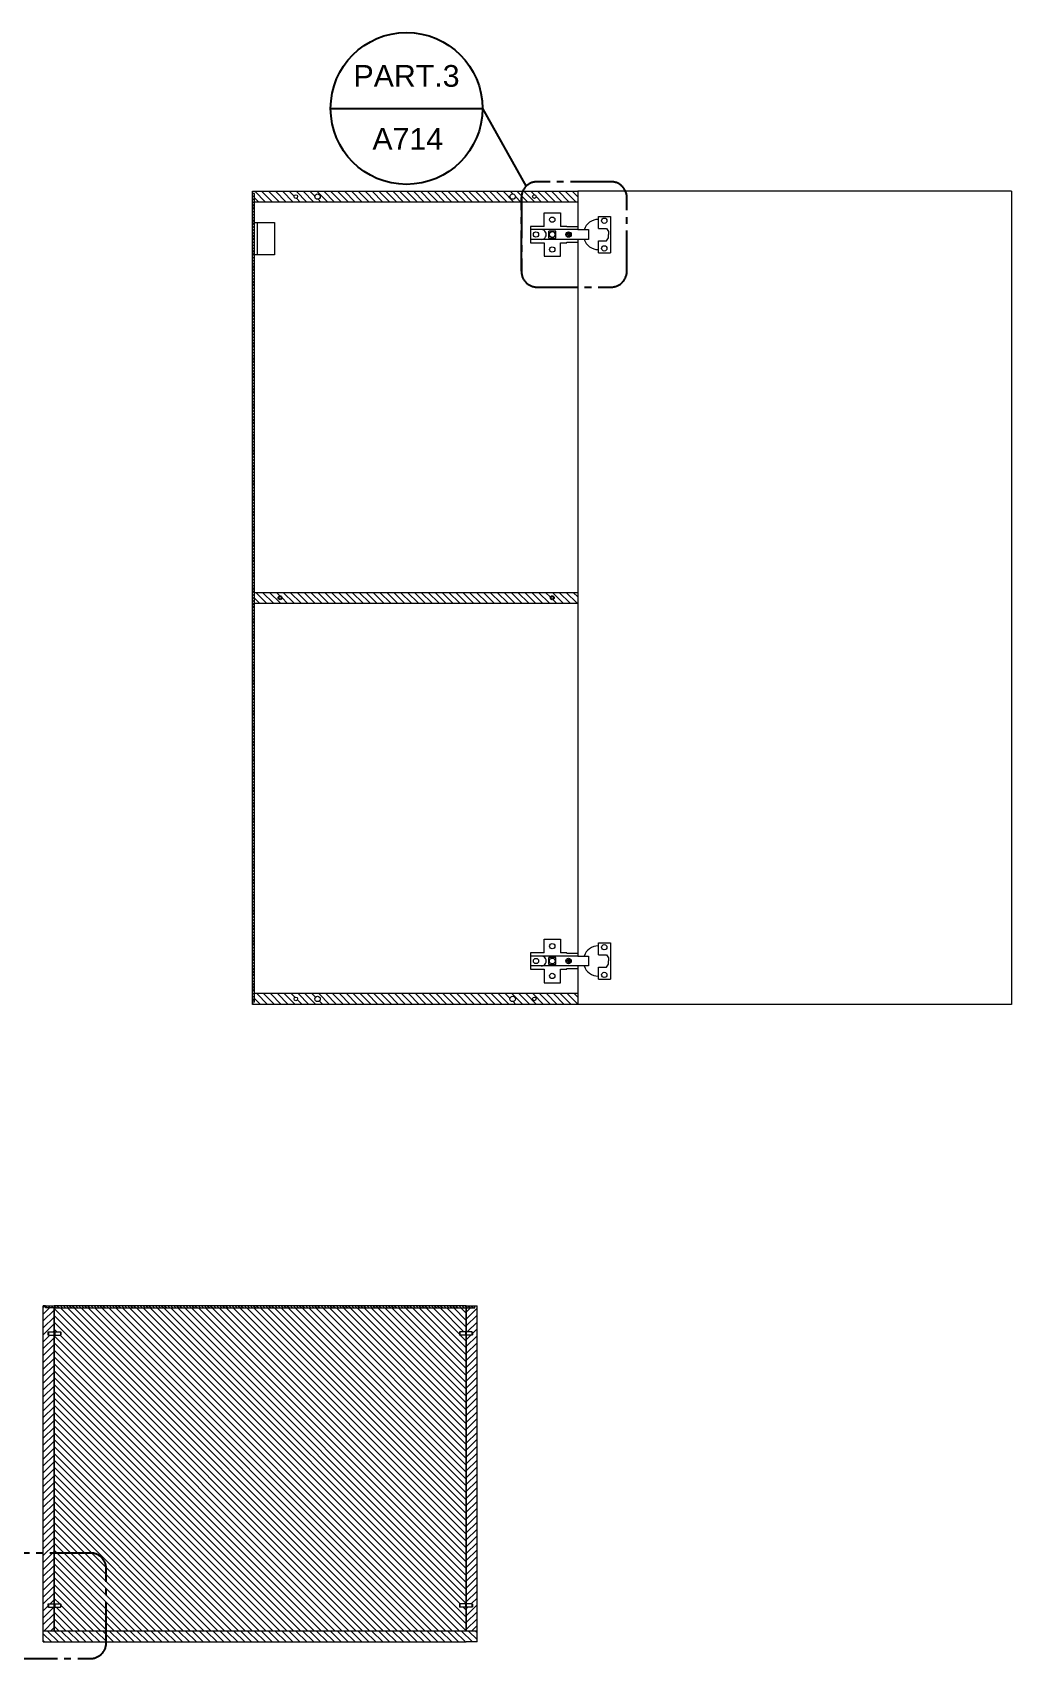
# Model space of a CAD drawing. Header units: centimetres. Extents: x 1192 to 1857, y 27 to 560.
# Drawn here: x 1323.2 to 1413.5, y 136.8 to 286.7 of the extents above; entities that cross this region are included whole.
import ezdxf
from ezdxf.enums import TextEntityAlignment as Align

# ---------------------------------------------------------------- set-up
doc = ezdxf.new("R2010")
doc.units = ezdxf.units.CM
doc.header["$MEASUREMENT"] = 0
doc.linetypes.add('ACAD_ISO04W100', pattern=[30, 24, -3, 0, -3])
doc.linetypes.add('CENTER2', pattern=[1.125, 0.75, -0.125, 0.125, -0.125])
doc.layers.add('A-SECT A-MCUT', color=7, linetype='Continuous', lineweight=35)
doc.layers.add('assi', color=4, linetype='ACAD_ISO04W100')
doc.layers.add('viti', color=6, linetype='Continuous')
doc.styles.add('ARIAL', font='arial.ttf')

msp = doc.modelspace()

# ---------------------------------------------------------------- hatches: boundary and pattern name
at = {"layer": 'assi'}
h = msp.add_hatch(dxfattribs=at)
h.set_pattern_fill('ANSI31', color=256, scale=3.6, angle=90)
h.paths.add_polyline_path([(1373.51, 235.09), (1343.71, 235.09), (1343.71, 234.09), (1373.51, 234.09)])
h.paths.add_polyline_path([(1345.88, 234.59, -1), (1346.24, 234.59, -1)], flags=16)
h.paths.add_polyline_path([(1345.94, 234.59, -1), (1346.18, 234.59, -1)], flags=0)
h.paths.add_polyline_path([(1371.34, 234.59, -1), (1370.98, 234.59, -1)], flags=16)
h.paths.add_polyline_path([(1371.28, 234.59, -1), (1371.04, 234.59, -1)], flags=0)
h.paths.add_polyline_path([(1373.51, 272.09), (1343.51, 272.09), (1343.51, 271.89), (1343.71, 271.89), (1343.71, 271.09), (1373.51, 271.09)])
h.paths.add_polyline_path([(1349.26, 271.59, -1), (1349.76, 271.59, -1)], flags=16)
h.paths.add_polyline_path([(1347.35, 271.59, -1), (1347.68, 271.59, -1)], flags=16)
h.paths.add_polyline_path([(1367.76, 271.59, -1), (1367.26, 271.59, -1)], flags=16)
h.paths.add_polyline_path([(1369.68, 271.59, -1), (1369.35, 271.59, -1)], flags=16)
h.paths.add_polyline_path([(1373.51, 198.09), (1343.71, 198.09), (1343.71, 197.29), (1343.51, 197.29), (1343.51, 197.09), (1373.51, 197.09)])
h.paths.add_polyline_path([(1367.76, 197.59, -1), (1367.26, 197.59, -1)], flags=16)
h.paths.add_polyline_path([(1349.26, 197.59, -1), (1349.76, 197.59, -1)], flags=16)
h.paths.add_polyline_path([(1369.68, 197.59, -1), (1369.35, 197.59, -1)], flags=16)
h.paths.add_polyline_path([(1347.35, 197.59, -1), (1347.68, 197.59, -1)], flags=16)
h = msp.add_hatch(dxfattribs=at)
h.set_pattern_fill('ANSI31', color=256, scale=1.6)
h.paths.add_polyline_path([(1343.71, 271.89), (1343.51, 271.89), (1343.51, 197.29), (1343.71, 197.29)])
h = msp.add_hatch(dxfattribs=at)
h.set_pattern_fill('ANSI31', color=256, scale=3.6, angle=90)
h.paths.add_polyline_path([(1363.17, 166.56), (1363.17, 166.59), (1362.6, 166.59), (1362.6, 166.86), (1362.65, 166.89), (1363.17, 166.89), (1363.17, 166.92), (1363.22, 169.09), (1325.22, 169.09), (1325.22, 166.92), (1325.27, 166.92), (1325.27, 166.89), (1325.85, 166.89), (1325.85, 166.62), (1325.8, 166.59), (1325.27, 166.59), (1325.27, 166.56), (1325.23, 146.49), (1328.57, 146.49, -0.414214), (1330.03, 145.03), (1330.03, 139.29), (1363.22, 139.29), (1363.22, 141.46), (1363.17, 141.46), (1363.17, 141.49), (1362.6, 141.49), (1362.6, 141.76), (1362.65, 141.79), (1363.17, 141.79), (1363.17, 141.82), (1363.22, 166.56)])
h.paths.add_polyline_path([(1330.03, 145.03, 0.414214), (1328.57, 146.49), (1325.22, 146.49), (1325.22, 141.82), (1325.27, 141.82), (1325.85, 141.79), (1325.85, 141.52), (1325.8, 141.49), (1325.27, 141.49), (1325.27, 141.46), (1325.22, 139.29), (1330.03, 139.29)], flags=17)
h.paths.add_polyline_path([(1293.67, 163.04), (1292.99, 163.04), (1292.9, 163.09), (1292.87, 163.09), (1292.87, 163.49), (1292.9, 163.49), (1292.99, 163.54), (1293.67, 163.54), (1293.67, 165.06), (1292.35, 165.06), (1292.35, 165.2), (1292.33, 165.2, -0.877503), (1291.62, 165.29, -0.877503), (1292.33, 165.38), (1292.35, 165.38), (1292.35, 165.52), (1293.67, 165.52), (1293.67, 169.09), (1255.67, 169.09), (1255.67, 165.52), (1256.99, 165.52), (1256.99, 165.38), (1257, 165.38, -0.877503), (1257.71, 165.29, -0.877503), (1257, 165.2), (1256.99, 165.2), (1256.99, 165.06), (1255.67, 165.06), (1255.67, 163.54), (1256.34, 163.54), (1256.43, 163.49), (1256.47, 163.49), (1256.47, 163.09), (1256.43, 163.09), (1256.34, 163.04), (1255.67, 163.04), (1255.67, 149.61), (1259.42, 149.61, -0.414214), (1260.88, 148.15), (1260.88, 141.34, -0.414214), (1259.42, 139.88), (1255.67, 139.88), (1255.67, 139.29), (1293.67, 139.29), (1293.67, 143.06), (1292.35, 143.06), (1292.35, 143.2), (1292.33, 143.2, -0.877503), (1291.62, 143.29, -0.877503), (1292.33, 143.38), (1292.35, 143.38), (1292.35, 143.52), (1293.67, 143.52), (1293.67, 145.04), (1292.99, 145.04), (1292.9, 145.09), (1292.87, 145.09), (1292.87, 145.49), (1292.9, 145.49), (1292.99, 145.54), (1293.67, 145.54)])
h.paths.add_polyline_path([(1260.88, 148.15, 0.414214), (1259.42, 149.61), (1255.67, 149.61), (1255.67, 145.54), (1256.34, 145.54), (1256.43, 145.49), (1256.47, 145.49), (1256.47, 145.09), (1256.43, 145.09), (1256.34, 145.04), (1255.67, 145.04), (1255.67, 143.52), (1256.99, 143.52), (1256.99, 143.38), (1257, 143.38, -0.877503), (1257.71, 143.29, -0.877503), (1257, 143.2), (1256.99, 143.2), (1256.99, 143.06), (1255.67, 143.06), (1255.67, 139.88), (1259.42, 139.88, 0.414214), (1260.88, 141.34)], flags=17)
h = msp.add_hatch(dxfattribs=at)
h.set_pattern_fill('ANSI31', color=256, scale=3.6)
h.paths.add_polyline_path([(1325.22, 169.09), (1324.42, 169.09), (1324.42, 169.29), (1324.22, 169.29), (1324.22, 143.52), (1325.22, 143.52), (1325.22, 166.59), (1324.7, 166.59), (1324.65, 166.62), (1324.65, 166.86), (1324.7, 166.89), (1325.22, 166.89), (1325.22, 166.92)])
h.paths.add_polyline_path([(1364.22, 169.29), (1364.02, 169.29), (1364.02, 169.09), (1363.22, 169.09), (1363.22, 166.89), (1363.75, 166.89), (1363.8, 166.86), (1363.8, 166.62), (1363.75, 166.59), (1363.22, 166.59), (1363.22, 166.56), (1363.22, 141.79), (1363.75, 141.79), (1363.8, 141.76), (1363.8, 141.52), (1363.75, 141.49), (1363.22, 141.49), (1363.22, 141.46), (1363.22, 139.29), (1364.22, 139.29)])
h.paths.add_polyline_path([(1325.22, 141.49), (1324.7, 141.49), (1324.65, 141.52), (1324.65, 141.76), (1324.7, 141.79), (1325.22, 141.79), (1325.22, 141.82), (1325.22, 143.52), (1324.22, 143.52), (1324.22, 139.76), (1325.22, 139.76)])
h.paths.add_polyline_path([(1325.22, 139.76), (1324.22, 139.76), (1324.22, 139.29), (1325.22, 139.29)])
h = msp.add_hatch(dxfattribs=at)
h.set_pattern_fill('ANSI31', color=256, scale=1.6, angle=90)
h.set_pattern_definition([(135, (69.55471, 0), (-0.141421356, -0.141421356), [])])
h.paths.add_polyline_path([(1364.02, 169.29), (1363.22, 169.29), (1325.22, 169.29), (1324.42, 169.29), (1324.42, 169.09), (1325.22, 169.09), (1363.22, 169.09), (1364.02, 169.09)])
h = msp.add_hatch(dxfattribs=at)
h.set_pattern_fill('ANSI31', color=256, scale=3.6, angle=90)
h.set_pattern_definition([(135, (69.5547, 0), (-0.31819805, -0.31819805), [])])
h.paths.add_polyline_path([(1364.22, 139.29), (1324.22, 139.29), (1324.22, 138.29), (1325.22, 138.29), (1363.22, 138.29), (1364.22, 138.29)])

# ---------------------------------------------------------------- linework, layer by layer
for p, q in [((1343.51, 272.09), (1373.51, 272.09)), ((1343.51, 271.89), (1343.51, 272.09)), ((1343.51, 197.29), (1343.51, 271.89)), ((1343.71, 271.89), (1343.51, 271.89)), ((1343.71, 197.29), (1343.71, 271.89)), ((1373.51, 272.09), (1373.51, 268.54)), ((1413.51, 272.09), (1373.51, 272.09)), ((1413.51, 272.09), (1413.51, 197.09)), ((1373.51, 271.09), (1343.71, 271.09)), ((1373.51, 267.64), (1373.51, 201.54)), ((1343.71, 235.09), (1373.51, 235.09)), ((1343.71, 234.09), (1373.51, 234.09)), ((1373.51, 200.64), (1373.51, 197.09)), ((1373.51, 198.09), (1343.71, 198.09)), ((1343.71, 197.29), (1343.51, 197.29)), ((1343.51, 197.09), (1343.51, 197.29)), ((1373.51, 197.09), (1343.51, 197.09)), ((1413.51, 197.09), (1373.51, 197.09)), ((1324.42, 169.29), (1324.22, 169.29)), ((1324.22, 138.29), (1324.22, 169.29)), ((1324.42, 169.09), (1324.42, 169.29)), ((1324.42, 169.29), (1325.22, 169.29)), ((1325.22, 169.09), (1324.42, 169.09)), ((1363.22, 169.29), (1325.22, 169.29)), ((1325.22, 139.29), (1325.22, 169.09)), ((1325.22, 169.09), (1325.22, 139.29)), ((1325.22, 169.09), (1363.22, 169.09)), ((1363.22, 169.29), (1363.22, 169.29)), ((1363.22, 169.29), (1364.02, 169.29)), ((1363.22, 139.29), (1363.22, 169.09)), ((1363.22, 169.09), (1364.02, 169.09)), ((1363.22, 169.09), (1363.22, 139.29)), ((1364.02, 169.29), (1364.22, 169.29)), ((1364.02, 169.09), (1364.02, 169.29)), ((1364.22, 138.29), (1364.22, 169.29)), ((1364.22, 139.29), (1324.22, 139.29)), ((1324.22, 138.29), (1325.22, 138.29)), ((1325.22, 138.29), (1363.22, 138.29)), ((1364.22, 138.29), (1363.22, 138.29))]:
    msp.add_line(p, q)
at = {"layer": 'A-SECT A-MCUT'}
for p, q in [((1350.72, 279.72), (1364.72, 279.72)), ((1364.72, 279.72), (1368.74, 272.53))]:
    msp.add_line(p, q, dxfattribs=at)
at = {"layer": 'A-SECT A-MCUT', "linetype": 'CENTER2', "ltscale": 5}
for points in [[(1368.31, 264.7, 0.414214), (1369.77, 263.24), (1376.58, 263.24, 0.414214), (1378.04, 264.7), (1378.04, 271.5, 0.414214), (1376.58, 272.96), (1369.77, 272.96, 0.414214), (1368.31, 271.5), (1368.31, 264.7), (1368.31, 271.5)], [(1320.31, 138.22, 0.414214), (1321.77, 136.76), (1328.57, 136.76, 0.414214), (1330.03, 138.22), (1330.03, 145.03, 0.414214), (1328.57, 146.49), (1321.77, 146.49, 0.414214), (1320.31, 145.03), (1320.31, 138.22), (1320.31, 145.03)]]:
    msp.add_lwpolyline(points, format="xyb", dxfattribs=at)
at = {"layer": 'A-SECT A-MCUT'}
msp.add_circle((1357.72, 279.72), 7, dxfattribs=at)
at = {"layer": 'viti'}
for p, q in [((1370.41, 270.09), (1371.91, 270.09)), ((1370.41, 268.84), (1370.41, 270.09)), ((1371.91, 270.09), (1371.91, 268.84)), ((1343.71, 269.19), (1345.54, 269.19)), ((1343.96, 266.21), (1343.96, 269.19)), ((1345.54, 269.19), (1345.54, 266.21)), ((1370.41, 268.84), (1369.16, 268.84)), ((1369.16, 268.84), (1369.16, 267.34)), ((1373.51, 268.54), (1369.16, 268.54)), ((1372.51, 268.84), (1371.91, 268.84)), ((1372.51, 268.84), (1372.51, 268.84)), ((1372.51, 268.84), (1372.51, 268.79)), ((1373.51, 268.79), (1372.51, 268.79)), ((1373.51, 268.79), (1373.51, 268.54)), ((1373.51, 268.54), (1374.51, 268.54)), ((1374.51, 268.54), (1374.51, 267.64)), ((1375.41, 268.66), (1375.41, 269.76)), ((1375.41, 269.76), (1376.52, 269.76)), ((1375.41, 268.66), (1376.15, 268.66)), ((1376.15, 268.66), (1376.34, 268.38)), ((1376.52, 269.76), (1376.52, 266.41)), ((1373.51, 267.64), (1369.16, 267.64)), ((1369.16, 267.34), (1370.41, 267.34)), ((1370.41, 267.34), (1370.41, 266.09)), ((1371.49, 268.41), (1370.84, 268.41)), ((1370.84, 267.76), (1370.84, 268.41)), ((1370.84, 267.76), (1371.49, 267.76)), ((1371.49, 267.76), (1371.49, 268.41)), ((1371.91, 267.34), (1372.51, 267.34)), ((1371.91, 266.09), (1371.91, 267.34)), ((1372.64, 268.11), (1372.41, 268.11)), ((1372.64, 268.06), (1372.41, 268.06)), ((1372.51, 267.39), (1373.51, 267.39)), ((1372.51, 267.34), (1372.51, 267.39)), ((1372.64, 268.33), (1372.64, 268.11)), ((1372.64, 268.06), (1372.64, 267.84)), ((1372.69, 268.33), (1372.69, 268.11)), ((1372.91, 268.11), (1372.69, 268.11)), ((1372.91, 268.06), (1372.69, 268.06)), ((1372.69, 268.06), (1372.69, 267.84)), ((1373.51, 267.64), (1373.51, 267.39)), ((1374.51, 267.64), (1373.51, 267.64)), ((1375.41, 266.41), (1375.41, 267.51)), ((1375.41, 267.51), (1376.15, 267.51)), ((1376.15, 267.51), (1376.34, 267.79)), ((1376.34, 268.38), (1376.34, 268.09)), ((1376.34, 267.79), (1376.34, 268.09)), ((1345.54, 266.21), (1343.71, 266.21)), ((1370.41, 266.09), (1371.91, 266.09)), ((1375.41, 266.41), (1376.52, 266.41)), ((1370.41, 201.84), (1370.41, 203.09)), ((1370.41, 203.09), (1371.91, 203.09)), ((1371.91, 203.09), (1371.91, 201.84)), ((1375.41, 201.66), (1375.41, 202.76)), ((1375.41, 202.76), (1376.52, 202.76)), ((1376.52, 202.76), (1376.52, 199.41)), ((1370.41, 201.84), (1369.16, 201.84)), ((1369.16, 201.84), (1369.16, 200.34)), ((1373.51, 201.54), (1369.16, 201.54)), ((1371.49, 201.41), (1370.84, 201.41)), ((1370.84, 200.76), (1370.84, 201.41)), ((1371.49, 200.76), (1371.49, 201.41)), ((1372.51, 201.84), (1371.91, 201.84)), ((1372.64, 201.11), (1372.41, 201.11)), ((1372.64, 201.06), (1372.41, 201.06)), ((1372.51, 201.84), (1372.51, 201.84)), ((1372.51, 201.84), (1372.51, 201.79)), ((1373.51, 201.79), (1372.51, 201.79)), ((1372.64, 201.33), (1372.64, 201.11)), ((1372.64, 201.06), (1372.64, 200.84)), ((1372.69, 201.33), (1372.69, 201.11)), ((1372.91, 201.11), (1372.69, 201.11)), ((1372.91, 201.06), (1372.69, 201.06)), ((1372.69, 201.06), (1372.69, 200.84)), ((1373.51, 201.79), (1373.51, 201.54)), ((1373.51, 201.54), (1374.51, 201.54)), ((1374.51, 201.54), (1374.51, 200.64)), ((1375.41, 201.66), (1376.15, 201.66)), ((1376.15, 201.66), (1376.34, 201.38)), ((1376.34, 201.38), (1376.34, 201.09)), ((1376.34, 200.79), (1376.34, 201.09)), ((1373.51, 200.64), (1369.16, 200.64)), ((1369.16, 200.34), (1370.41, 200.34)), ((1370.41, 200.34), (1370.41, 199.09)), ((1370.84, 200.76), (1371.49, 200.76)), ((1371.91, 200.34), (1372.51, 200.34)), ((1371.91, 199.09), (1371.91, 200.34)), ((1372.51, 200.39), (1373.51, 200.39)), ((1372.51, 200.34), (1372.51, 200.39)), ((1374.51, 200.64), (1373.51, 200.64)), ((1373.51, 200.64), (1373.51, 200.39)), ((1375.41, 199.41), (1375.41, 200.51)), ((1375.41, 200.51), (1376.15, 200.51)), ((1376.15, 200.51), (1376.34, 200.79)), ((1370.41, 199.09), (1371.91, 199.09)), ((1375.41, 199.41), (1376.52, 199.41)), ((1324.65, 166.86), (1324.7, 166.89)), ((1324.65, 166.86), (1324.65, 166.62)), ((1324.65, 166.62), (1324.7, 166.59)), ((1324.7, 166.89), (1325.22, 166.89)), ((1324.7, 166.89), (1324.7, 166.59)), ((1324.7, 166.59), (1325.22, 166.59)), ((1325.22, 166.92), (1325.22, 166.56)), ((1325.22, 166.92), (1325.27, 166.92)), ((1325.22, 166.56), (1325.27, 166.56)), ((1325.27, 166.92), (1325.27, 166.56)), ((1325.27, 166.89), (1325.8, 166.89)), ((1325.27, 166.59), (1325.8, 166.59)), ((1325.8, 166.89), (1325.8, 166.59)), ((1325.85, 166.86), (1325.8, 166.89)), ((1325.85, 166.62), (1325.8, 166.59)), ((1325.85, 166.86), (1325.85, 166.62)), ((1362.6, 166.86), (1362.65, 166.89)), ((1362.6, 166.86), (1362.6, 166.62)), ((1362.6, 166.62), (1362.65, 166.59)), ((1363.17, 166.89), (1362.65, 166.89)), ((1362.65, 166.89), (1362.65, 166.59)), ((1363.17, 166.59), (1362.65, 166.59)), ((1363.17, 166.92), (1363.17, 166.56)), ((1363.22, 166.92), (1363.17, 166.92)), ((1363.22, 166.56), (1363.17, 166.56)), ((1363.22, 166.92), (1363.22, 166.56)), ((1363.75, 166.89), (1363.22, 166.89)), ((1363.75, 166.59), (1363.22, 166.59)), ((1363.75, 166.89), (1363.75, 166.59)), ((1363.8, 166.86), (1363.75, 166.89)), ((1363.8, 166.62), (1363.75, 166.59)), ((1363.8, 166.86), (1363.8, 166.62)), ((1324.65, 141.76), (1324.7, 141.79)), ((1324.65, 141.76), (1324.65, 141.52)), ((1324.65, 141.52), (1324.7, 141.49)), ((1324.7, 141.79), (1325.22, 141.79)), ((1324.7, 141.79), (1324.7, 141.49)), ((1324.7, 141.49), (1325.22, 141.49)), ((1325.22, 141.82), (1325.22, 141.46)), ((1325.22, 141.82), (1325.27, 141.82)), ((1325.22, 141.46), (1325.27, 141.46)), ((1325.27, 141.82), (1325.27, 141.46)), ((1325.27, 141.79), (1325.8, 141.79)), ((1325.27, 141.49), (1325.8, 141.49)), ((1325.8, 141.79), (1325.8, 141.49)), ((1325.85, 141.76), (1325.8, 141.79)), ((1325.85, 141.52), (1325.8, 141.49)), ((1325.85, 141.76), (1325.85, 141.52)), ((1362.6, 141.76), (1362.65, 141.79)), ((1362.6, 141.76), (1362.6, 141.52)), ((1362.6, 141.52), (1362.65, 141.49)), ((1363.17, 141.79), (1362.65, 141.79)), ((1362.65, 141.79), (1362.65, 141.49)), ((1363.17, 141.49), (1362.65, 141.49)), ((1363.17, 141.82), (1363.17, 141.46)), ((1363.22, 141.82), (1363.17, 141.82)), ((1363.22, 141.46), (1363.17, 141.46)), ((1363.22, 141.82), (1363.22, 141.46)), ((1363.75, 141.79), (1363.22, 141.79)), ((1363.75, 141.49), (1363.22, 141.49)), ((1363.75, 141.79), (1363.75, 141.49)), ((1363.8, 141.76), (1363.75, 141.79)), ((1363.8, 141.52), (1363.75, 141.49)), ((1363.8, 141.76), (1363.8, 141.52))]:
    msp.add_line(p, q, dxfattribs=at)
for centre, radius in [((1347.51, 271.59), 0.168), ((1349.51, 271.59), 0.25), ((1367.51, 271.59), 0.25), ((1369.51, 271.59), 0.168), ((1371.16, 269.46), 0.244), ((1375.96, 269.36), 0.244), ((1369.66, 268.09), 0.244), ((1371.16, 268.09), 0.266), ((1371.16, 266.71), 0.244), ((1372.66, 268.09), 0.25), ((1375.96, 266.81), 0.244), ((1346.06, 234.59), 0.18), ((1346.06, 234.59), 0.12), ((1371.16, 234.59), 0.18), ((1371.16, 234.59), 0.12), ((1371.16, 202.46), 0.244), ((1375.96, 202.36), 0.244), ((1369.66, 201.09), 0.244), ((1371.16, 201.09), 0.266), ((1372.66, 201.09), 0.25), ((1371.16, 199.71), 0.244), ((1375.96, 199.81), 0.244), ((1347.51, 197.59), 0.168), ((1349.51, 197.59), 0.25), ((1367.51, 197.59), 0.25), ((1369.51, 197.59), 0.168)]:
    msp.add_circle(centre, radius, dxfattribs=at)
for centre, radius, start, end in [((1370.15, 268.09), 0.45, 269.4905, 90.5095), ((1375.41, 268.09), 1.39, 90, 161.1576), ((1372.66, 268.09), 0.2, 97.1808, 172.8192), ((1372.66, 268.09), 0.2, 187.1808, 262.8192), ((1372.66, 268.09), 0.2, 7.1808, 82.8192), ((1372.66, 268.09), 0.2, 277.1808, 352.8192), ((1375.41, 268.09), 1.39, 198.8411, 270), ((1375.41, 201.09), 1.39, 90, 161.1576), ((1370.15, 201.09), 0.45, 269.4905, 90.5095), ((1372.66, 201.09), 0.2, 97.1808, 172.8192), ((1372.66, 201.09), 0.2, 187.1808, 262.8192), ((1372.66, 201.09), 0.2, 7.1808, 82.8192), ((1372.66, 201.09), 0.2, 277.1808, 352.8192), ((1375.41, 201.09), 1.39, 198.8411, 270)]:
    msp.add_arc(centre, radius, start, end, dxfattribs=at)

# ---------------------------------------------------------------- texts
at = {"style": 'ARIAL'}
msp.add_attdef('PART.3', text='1', height=2, dxfattribs=at).set_placement((1357.72, 283.72), align=Align.TOP_CENTER)
msp.add_attdef('A714', (1354.57, 275.91), '', height=2, dxfattribs=at)

doc.saveas('drawing.dxf')
